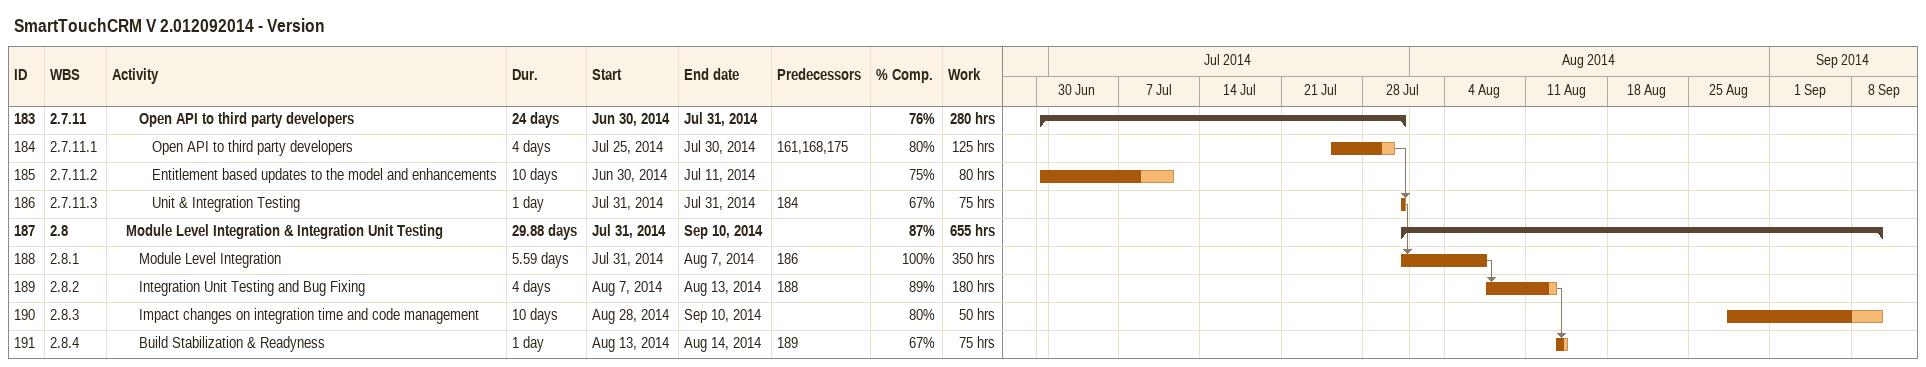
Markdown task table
SmartTouchCRM V 2.012092014 - Version

| ID | WBS | Task | Duration | Start | Finish | Predecessors | % complete | Work (h) |
|---|---|---|---|---|---|---|---|---|
| 183 | 2.7.11 | **Open API to third party developers** | 24d | 2014-06-30 | 2014-07-31 |  | 76 | 280 |
| 184 | 2.7.11.1 | Open API to third party developers | 4d | 2014-07-25 | 2014-07-30 | 161, 168, 175 | 80 | 125 |
| 185 | 2.7.11.2 | Entitlement based updates to the model and enhancements | 10d | 2014-06-30 | 2014-07-11 |  | 75 | 80 |
| 186 | 2.7.11.3 | Unit & Integration Testing | 1d | 2014-07-31 | 2014-07-31 | 184 | 67 | 75 |
| 187 | 2.8 | **Module Level Integration & Integration Unit Testing** | 29.88d | 2014-07-31 | 2014-09-10 |  | 87 | 655 |
| 188 | 2.8.1 | Module Level Integration | 5.59d | 2014-07-31 | 2014-08-07 | 186 | 100 | 350 |
| 189 | 2.8.2 | Integration Unit Testing and Bug Fixing | 4d | 2014-08-07 | 2014-08-13 | 188 | 89 | 180 |
| 190 | 2.8.3 | Impact changes on integration time and code management | 10d | 2014-08-28 | 2014-09-10 |  | 80 | 50 |
| 191 | 2.8.4 | Build Stabilization & Readyness | 1d | 2014-08-13 | 2014-08-14 | 189 | 67 | 75 |
